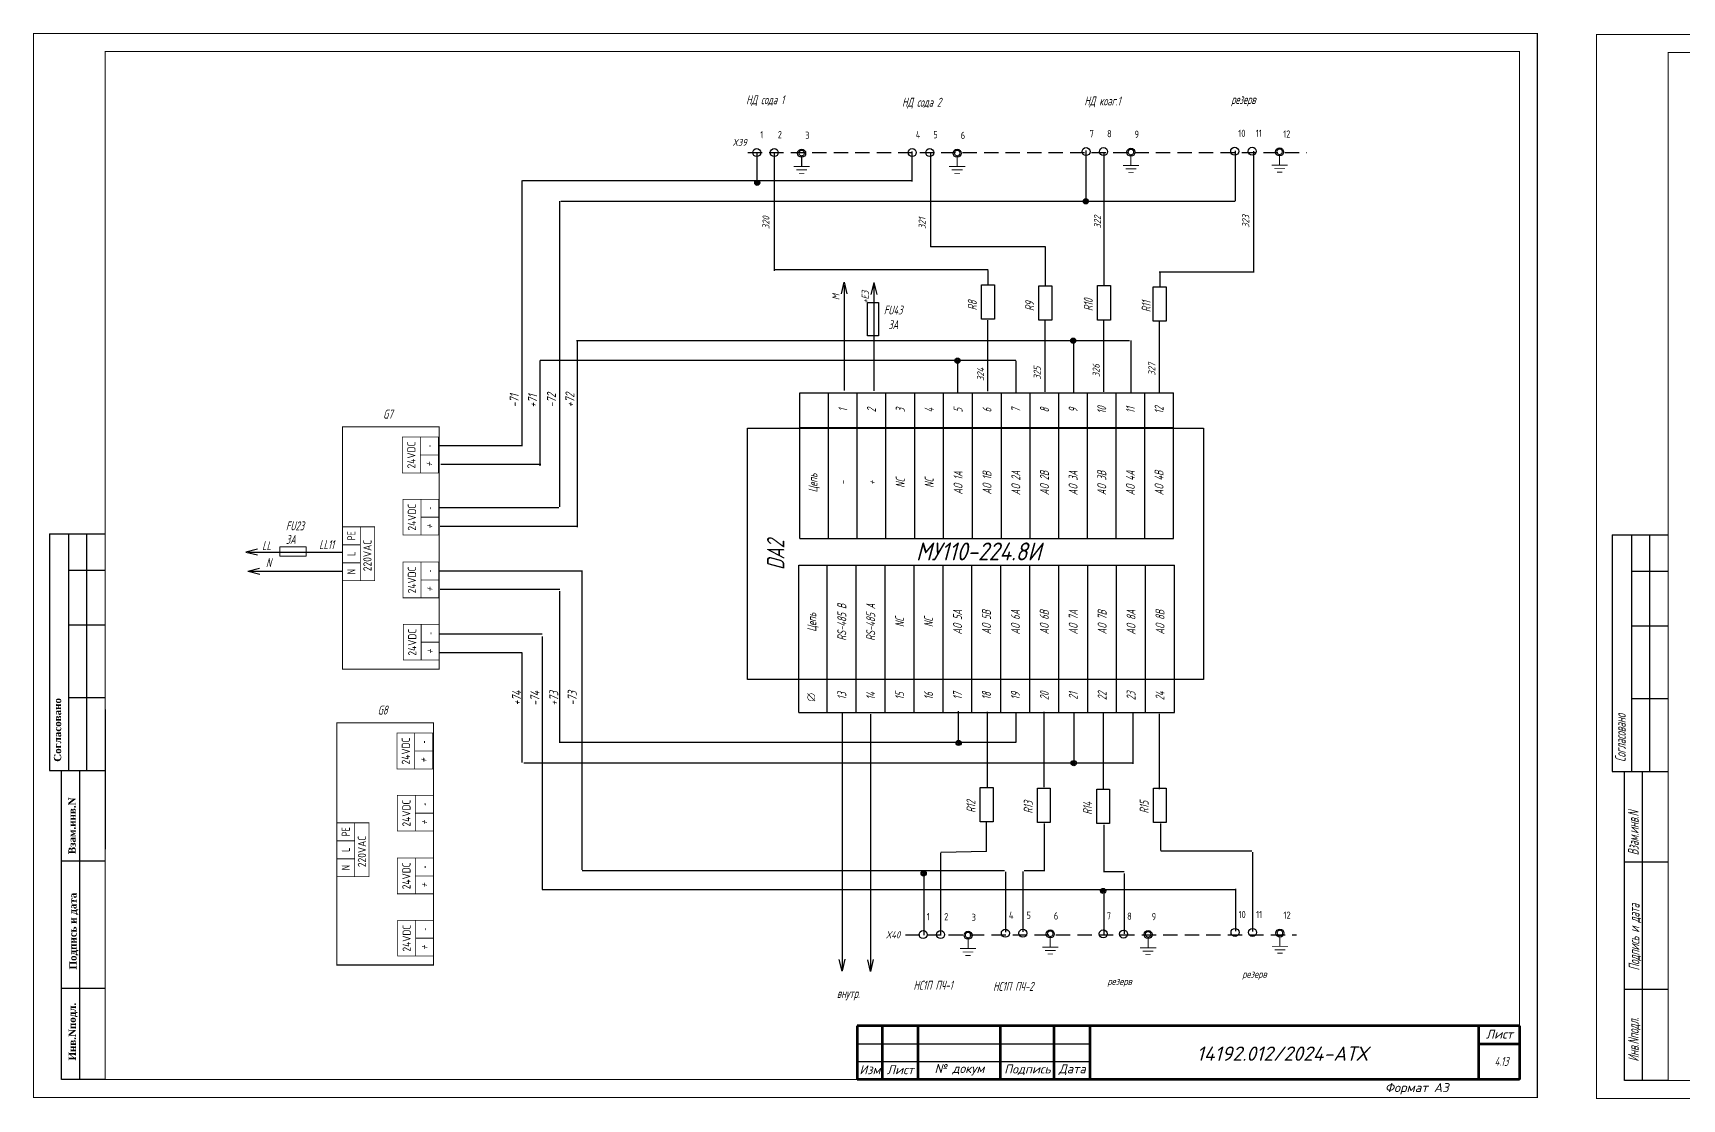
# Model space of a CAD drawing. Header units: millimetres. Extents: x 1510 to 10524, y 7125 to 13164.
# Drawn here: x 8287.2 to 8747.8, y 9976.8 to 10274.4 of the extents above; entities that cross this region are included whole.
import ezdxf
from ezdxf.enums import TextEntityAlignment as Align

# ---------------------------------------------------------------- set-up
doc = ezdxf.new("R2010")
doc.units = ezdxf.units.MM
doc.header["$LTSCALE"] = 4
doc.set_wipeout_variables(frame=1)
doc.linetypes.add('DASHED', pattern=[0.75, 0.5, -0.25])
doc.linetypes.add('SolidLine', pattern=[0])
for name, color, linetype, lineweight in [('_АК_ОФОРМЛ', 7, 'Continuous', 20), ('RAMKA', 7, 'Continuous', 25), ('SHTAMP', 7, 'SolidLine', 25), ('Основеая', 5, 'Continuous', 60), ('СХЕМА', 7, 'Continuous', 25)]:
    doc.layers.add(name, color=color, linetype=linetype, lineweight=lineweight)
for name, color, linetype in [("Contact's", 104, 'Continuous'), ('LOC', 8, 'Continuous'), ('RED_2.5mm^2', 1, 'Continuous'), ('SYMS', 7, 'Continuous'), ('Вспомогательная', 1, 'Continuous'), ('Текст', 2, 'Continuous')]:
    doc.layers.add(name, color=color, linetype=linetype)
doc.styles.add('COTES', font='cs_gost2304.shx', dxfattribs={"width": 0.75, "oblique": 15})
doc.styles.add('ISOCPEUR', font='isocpeui.ttf')
doc.styles.add('ISOCPEUR25.10.00', font='isocpeur.ttf', dxfattribs={"height": 2.5})
doc.styles.add('SC', font='wromrusc.shx', dxfattribs={"width": 0.8, "height": 2.5})
doc.styles.add('Simplex00.10.00', font='simplex.shx')
doc.styles.add('Simplex25.085.00', font='simplex.shx', dxfattribs={"width": 0.85, "oblique": 15, "height": 2.5})
doc.styles.add('Simplex25.085.15', font='', dxfattribs={"width": 0.85, "oblique": 15, "height": 2.5})
doc.styles.add('STYLE1', font='timesbd.ttf')
doc.styles.add('WD', font='romans.shx')
doc.styles.add('ГОСТ', font='isocpeur.ttf', dxfattribs={"oblique": 15})
doc.styles.add('Стиль мой-1', font='', dxfattribs={"width": 0.85, "oblique": 15, "height": 2.5})
doc.styles.get('Simplex25.085.15').set_extended_font_data('GOST type A')
doc.styles.get('Стиль мой-1').set_extended_font_data('GOST type A')
doc.linetypes.add('Modbus_LINE', pattern='A,7.5,-4,["Modbus",Standard,S=2.5,R=0,X=-1.5,Y=-1.25],-15', length=26.5)

# ---------------------------------------------------------------- blocks, each defined once
blk = doc.blocks.new('Формат А3')
at = {"color": 0, "linetype": 'Continuous', "const_width": 0.3}
for points in [[(-420, 297), (0, 297), (0, 0), (-420, 0)], [(-400, 5), (-400, 292), (-5, 292), (-5, 5)]]:
    blk.add_lwpolyline(points, close=True, dxfattribs=at)
at = {"color": 0, "linetype": 'Continuous', "style": 'Simplex00.10.00', "oblique": 15}
blk.add_text('Формат А3', height=2.5, dxfattribs=at).set_placement((-33.67, 2.75), align=Align.MIDDLE_CENTER)
blk = doc.blocks.new('WDDOT')
for radius in [0.72, 0.449, 0.223]:
    blk.add_circle((0, 0), radius)
blk = doc.blocks.new('VT0W02')
blk.add_circle((0, 0), 0.0699)
at = {"style": 'WD'}
for tag, p, width in [('INST', (0.062, 0.42), 0.7), ('LOC', (0.062, 0.25), 0.7), ('DESC1', (0.053, -0.385), 0.8)]:
    blk.add_attdef(tag, p, '', height=0.125, dxfattribs=dict(at, width=width))
at = {"style": 'WD', "flags": 1}
for tag, p, height in [('X4TERM01', (-0.07, 0), 0.0125), ('X4TERMDESC01', (-0.055, -0.023), 0.025), ('X2TERMDESC01', (-0.006, 0.029), 0.025), ('STRIPSEQ', (0, 0), 0.00125), ('X2TERM01', (0, 0.07), 0.0125), ('X1TERMDESC01', (0.039, -0.003), 0.025), ('X1TERM01', (0.07, 0), 0.0125), ('LINKTERM', (0, -0.002), 0.00125), ('X8TERM01', (0, -0.07), 0.0125), ('X8TERMDESC01', (0, -0.054), 0.025)]:
    blk.add_attdef(tag, p, '', height=height, dxfattribs=at)
at = {"linetype": 'Continuous', "style": 'WD'}
for tag, p, height, width, flags in [('WIRENO', (0.062, 0.094), 0.125, 0.8, 8), ('TAGSTRIP', (0.053, -0.229), 0.125, 0.9, 8), ('DESC2', (0.053, -0.541), 0.125, 0.8, 8), ('DESC3', (0.053, -0.698), 0.125, 0.8, 8), ('CAT', (0.213, -0.406), 0.109, 0.8, 1)]:
    blk.add_attdef(tag, p, '', height=height, dxfattribs=dict(at, width=width, flags=flags))
at = {"style": 'WD', "width": 0.7, "flags": 1}
blk.add_attdef('ASSYCODE', (0.062, -0.281), '', height=0.01, dxfattribs=at)
at = {"linetype": 'Continuous', "style": 'WD', "width": 0.8, "flags": 1}
blk.add_attdef('MFG', text='', height=0.109, dxfattribs=at).set_placement((0.088, -0.406), align=Align.RIGHT)
blk = doc.blocks.new('PE - заземление')
at = {"color": 0, "linetype": 'Continuous', "lineweight": -2, "const_width": 0.3}
blk.add_lwpolyline([(-0.75, -0.75, -1), (0.75, -0.75, -1)], format="xyb", close=True, dxfattribs=at)
at = {"color": 0, "linetype": 'Continuous', "lineweight": -2}
for points, const_width in [([(-2.25, -4.5), (2.25, -4.5)], 0.25), ([(0, -4.5), (0, -1.5)], 0.3), ([(-1.5, -5.46), (1.5, -5.46)], 0.25), ([(-0.75, -6.42), (0.75, -6.42)], 0.25)]:
    blk.add_lwpolyline(points, dxfattribs=dict(at, const_width=const_width))
at = {"color": 0, "linetype": 'Continuous', "lineweight": 9, "style": 'ISOCPEUR25.10.00', "oblique": 10, "width": 0.85, "flags": 9}
blk.add_attdef('ТИП', (0, 0), '', height=2.5, dxfattribs=at)
blk = doc.blocks.new('*T204')
at = {"color": 0, "linetype": 'ByBlock', "lineweight": -2, "ltscale": 0.2, "transparency": 16777216}
for p, q in [((0, 0), (0, 41.14)), ((0, 41.14), (104.95, 41.14)), ((8, 0), (8, 41.14)), ((16.08, 0), (16.08, 41.14)), ((24.16, 0), (24.16, 41.14)), ((32.24, 0), (32.24, 41.14)), ((40.32, 0), (40.32, 41.14)), ((48.4, 0), (48.4, 41.14)), ((56.48, 0), (56.48, 41.14)), ((64.56, 0), (64.56, 41.14)), ((72.64, 0), (72.64, 41.14)), ((80.72, 0), (80.72, 41.14)), ((88.8, 0), (88.8, 41.14)), ((96.87, 0), (96.87, 41.14)), ((104.95, 0), (104.95, 41.14)), ((0, 9.29), (40.32, 9.29))]:
    blk.add_line(p, q, dxfattribs=at)
at = {"color": 0, "lineweight": -2, "ltscale": 0.2, "transparency": 16777216}
for p, q in [((40.32, 9.29), (104.95, 9.29)), ((0, 0), (104.95, 0))]:
    blk.add_line(p, q, dxfattribs=at)
at = {"color": 0, "linetype": 'Continuous', "lineweight": -2, "ltscale": 0.2, "transparency": 16777216, "char_height": 2.5, "attachment_point": 5, "rotation": 90, "style": 'Simplex25.085.15'}
for s, insert, width in [('Цепь', (4, 25.21), 28.8496), ('RS-485 B', (12.04, 25.21), 28.8496), ('RS-485 A', (20.12, 25.21), 28.8496), ('AO 5A', (44.36, 25.21), 28.8496), ('AO 5B', (52.44, 25.21), 28.8496), ('AO 6A', (60.52, 25.21), 28.8496), ('AO 6B', (68.6, 25.21), 28.8496), ('AO 7A', (76.68, 25.21), 28.8496), ('AO 7B', (84.76, 25.21), 28.8496), ('AO 8A', (92.83, 25.21), 28.8496), ('AO 8B', (100.91, 25.21), 28.8496), ('NC', (28.2, 25.21), 28.8496), ('NC', (36.28, 25.21), 28.8496), ('13', (12.04, 4.64), 6.286), ('14', (20.12, 4.64), 6.286), ('15', (28.2, 4.64), 6.286), ('16', (36.28, 4.64), 6.286), ('17', (44.36, 4.64), 6.286), ('18', (52.44, 4.64), 6.286), ('19', (60.52, 4.64), 6.286), ('20', (68.6, 4.64), 6.286), ('21', (76.68, 4.64), 6.286), ('22', (84.76, 4.64), 6.286), ('23', (92.83, 4.64), 6.286), ('24', (100.91, 4.64), 6.286)]:
    blk.add_mtext(s, dxfattribs=dict(at, insert=insert, width=width))
blk = doc.blocks.new('Клеммное соединение')
at = {"linetype": 'Continuous'}
blk.add_wipeout([(0, -1), (-0.44, -0.9), (-0.6, -0.8), (-0.71, -0.7), (-0.8, -0.6), (-0.87, -0.5), (-0.92, -0.4), (-0.95, -0.3), (-0.98, -0.2), (-0.99, -0.1), (-0.99, 0), (-0.99, 0.1), (-0.98, 0.2), (-0.95, 0.3), (-0.92, 0.4), (-0.87, 0.5), (-0.8, 0.6), (-0.71, 0.7), (-0.6, 0.8), (-0.44, 0.9), (0, 1), (0.44, 0.9), (0.6, 0.8), (0.71, 0.7), (0.8, 0.6), (0.87, 0.5), (0.92, 0.4), (0.95, 0.3), (0.98, 0.2), (0.99, 0.1), (1, 0), (0.99, -0.1), (0.98, -0.2), (0.95, -0.3), (0.92, -0.4), (0.87, -0.5), (0.8, -0.6), (0.71, -0.7), (0.6, -0.8), (0.44, -0.9)], dxfattribs=at)
at = {"color": 0, "linetype": 'Continuous', "lineweight": -2, "const_width": 0.15}
blk.add_lwpolyline([(-1.06, -1.06), (1.06, 1.06)], dxfattribs=at)
blk.add_lwpolyline([(-1, 0, 1), (1, 0, 1)], format="xyb", close=True, dxfattribs=at)
blk = doc.blocks.new('*T205')
at = {"color": 0, "linetype": 'ByBlock', "lineweight": -2, "ltscale": 0.2, "transparency": 16777216}
for p, q in [((0, 0), (0, 40.67)), ((0, 40.67), (104.32, 40.67)), ((8, 0), (8, 40.67)), ((16, 0), (16, 40.67)), ((24, 0), (24, 40.67)), ((32.08, 0), (32.08, 40.67)), ((40.16, 0), (40.16, 40.67)), ((48.24, 0), (48.24, 40.67)), ((56.32, 0), (56.32, 40.67)), ((64.32, 0), (64.32, 40.67)), ((72.32, 0), (72.32, 40.67)), ((80.32, 0), (80.32, 40.67)), ((88.32, 0), (88.32, 40.67)), ((96.32, 0), (96.32, 40.67)), ((104.32, 0), (104.32, 40.67)), ((0, 31), (104.32, 31))]:
    blk.add_line(p, q, dxfattribs=at)
at = {"color": 0, "lineweight": -2, "ltscale": 0.2, "transparency": 16777216}
blk.add_line((0, 0), (104.32, 0), dxfattribs=at)
at = {"color": 0, "linetype": 'Continuous', "lineweight": -2, "ltscale": 0.2, "transparency": 16777216, "char_height": 2.5, "attachment_point": 5, "rotation": 90, "style": 'Simplex25.085.15'}
for s, insert, width in [('2', (20, 35.83), 6.6745), ('3', (28.04, 35.83), 6.6745), ('5', (44.2, 35.83), 6.6745), ('7', (60.32, 35.83), 6.6745), ('8', (68.32, 35.83), 6.6745), ('9', (76.32, 35.83), 6.6745), ('10', (84.32, 35.83), 6.6745), ('11', (92.32, 35.83), 6.6745), ('12', (100.32, 35.83), 6.6745), ('1', (12, 35.83), 6.6745), ('4', (36.12, 35.83), 6.6745), ('6', (52.28, 35.83), 6.6745), ('AO 1A', (44.2, 15.5), 27.9958), ('AO 1B', (52.28, 15.5), 27.9958), ('AO 2A', (60.32, 15.5), 27.9958), ('AO 2B', (68.32, 15.5), 27.9958), ('AO 3A', (76.32, 15.5), 27.9958), ('AO 3B', (84.32, 15.5), 27.9958), ('AO 4A', (92.32, 15.5), 27.9958), ('AO 4B', (100.32, 15.5), 27.9958), ('Цепь', (4, 15.5), 27.9958), ('-', (12, 15.5), 27.9958), ('+', (20, 15.5), 27.9958), ('NC', (28.04, 15.5), 27.9958), ('NC', (36.12, 15.5), 27.9958)]:
    blk.add_mtext(s, dxfattribs=dict(at, insert=insert, width=width))
blk = doc.blocks.new('PS4x145')
at = {"color": 0, "linetype": 'Continuous', "lineweight": -2}
for points, const_width in [([(-2.5, 0), (65.12, 0), (65.12, -27), (-2.5, -27)], 0.3), ([(22.15, 0), (27.15, 0), (27.15, -5), (22.15, -5)], 0.2), ([(27.15, 0), (32.15, 0), (32.15, -5), (27.15, -5)], 0.2), ([(32.2, 0), (37.2, 0), (37.2, -5), (32.2, -5)], 0.2), ([(22.2, -5), (37.2, -5), (37.2, -9), (22.2, -9)], 0.2), ([(0, -17), (10, -17), (10, -22), (0, -22)], 0.2), ([(17.38, -16.92), (27.38, -16.92), (27.38, -21.92), (17.38, -21.92)], 0.2), ([(34.9, -16.92), (44.9, -16.92), (44.9, -21.92), (34.9, -21.92)], 0.2), ([(52.25, -16.76), (62.25, -16.76), (62.25, -21.76), (52.25, -21.76)], 0.2), ([(0, -22), (5, -22), (5, -27), (0, -27)], 0.2), ([(5, -22), (10, -22), (10, -27), (5, -27)], 0.2), ([(17.38, -21.92), (22.38, -21.92), (22.38, -26.92), (17.38, -26.92)], 0.2), ([(22.38, -21.92), (27.38, -21.92), (27.38, -26.92), (22.38, -26.92)], 0.2), ([(34.9, -21.92), (39.9, -21.92), (39.9, -26.92), (34.9, -26.92)], 0.2), ([(39.9, -21.92), (44.9, -21.92), (44.9, -26.92), (39.9, -26.92)], 0.2), ([(52.25, -21.76), (57.25, -21.76), (57.25, -26.76), (52.25, -26.76)], 0.2), ([(57.25, -21.76), (62.25, -21.76), (62.25, -26.76), (57.25, -26.76)], 0.2)]:
    blk.add_lwpolyline(points, close=True, dxfattribs=dict(at, const_width=const_width))
at = {"color": 0, "linetype": 'Continuous', "lineweight": 9, "style": 'SC', "oblique": 15, "width": 0.85}
for s, p in [('+', (2.3, -24.5)), ('-', (7.3, -24.5)), ('+', (19.68, -24.42)), ('-', (24.68, -24.42)), ('+', (37.2, -24.42)), ('-', (42.2, -24.42)), ('+', (54.55, -24.26)), ('-', (59.55, -24.26))]:
    blk.add_text(s, height=2, dxfattribs=at).set_placement(p, align=Align.MIDDLE)
at = {"color": 0, "linetype": 'Continuous', "lineweight": -2, "style": 'Simplex25.085.00', "oblique": 10, "width": 0.8, "flags": 4}
blk.add_attdef('ЭЛЕМЕНТ', text='', height=2.5, dxfattribs=at).set_placement((39.01, -2.5), align=Align.MIDDLE_LEFT)
at = {"color": 0, "linetype": 'Continuous', "lineweight": 9, "style": 'ISOCPEUR25.10.00', "oblique": 10, "width": 0.85, "flags": 5}
blk.add_attdef('ТИП', text='', height=2.5, dxfattribs=at).set_placement((44.2, -2.5), align=Align.MIDDLE_LEFT)
at = {"color": 0, "linetype": 'Continuous', "lineweight": 9, "style": 'Simplex25.085.00', "width": 0.8}
for tag, flags, p in [('#(IN/VAC)', 8, (29.2, -7)), ('#(OUT/VDC)', 4, (5, -19.5)), ('#(OUT/VDC)', 4, (22.38, -19.42)), ('#(OUT/VDC)', 4, (39.9, -19.42)), ('#(OUT/VDC)', 4, (57.25, -19.26))]:
    blk.add_attdef(tag, text='', height=2.3, dxfattribs=dict(at, flags=flags)).set_placement(p, align=Align.MIDDLE)
at = {"color": 0, "linetype": 'Continuous', "lineweight": -2, "style": 'Simplex25.085.00', "width": 0.8, "flags": 4}
for p in [(5, -13.5), (22.38, -13.42), (39.9, -13.42), (57.25, -13.26)]:
    blk.add_attdef('#(A/VA)', text='', height=2.5, dxfattribs=at).set_placement(p, align=Align.MIDDLE)
at = {"layer": "Contact's", "linetype": 'Continuous', "lineweight": 9, "style": 'Simplex00.10.00', "width": 0.7, "flags": 8}
for tag, p in [('#(7/L)', (24.7, -2.5)), ('#(9/N)', (29.7, -2.5)), ('#(5/PE)', (34.7, -2.5))]:
    blk.add_attdef(tag, text='', height=2.3, dxfattribs=at).set_placement(p, align=Align.MIDDLE)
blk = doc.blocks.new('A$C73A268AF')
at = {"lineweight": 30}
for p, q in [((4.57, 157.46), (20.05, 157.46)), ((4.57, 157.46), (4.57, 91.46)), ((9.89, 157.46), (9.89, 91.46)), ((14.97, 157.46), (14.97, 91.46)), ((9.89, 147.31), (20.05, 147.31)), ((9.89, 132.08), (20.05, 132.08)), ((9.89, 111.77), (20.05, 111.77)), ((4.57, 91.46), (20.05, 91.46)), ((7.96, 5.15), (7.96, 91.46)), ((13.04, 5.15), (13.04, 91.46)), ((20.15, 66.08), (7.96, 66.08)), ((20.15, 30.54), (7.96, 30.54))]:
    blk.add_line(p, q, dxfattribs=at)
blk.add_lwpolyline([(20.15, 5.15), (7.96, 5.15)], dxfattribs=at)
at = {"layer": 'Вспомогательная', "color": 7}
for p, q in [((230.15, 15.15), (295.15, 15.15)), ((230.15, 10.15), (295.15, 10.15)), ((230.15, 5.15), (295.15, 5.15))]:
    blk.add_line(p, q, dxfattribs=at)
at = {"layer": 'Основеая', "color": 7}
for p, q in [((230.15, 20.15), (230.15, 5.15)), ((415.15, 20.15), (230.15, 20.15)), ((237.15, 20.15), (237.15, 5.15)), ((247.15, 20.15), (247.15, 5.15)), ((270.15, 20.15), (270.15, 5.15)), ((285.15, 20.15), (285.15, 5.15)), ((295.15, 20.15), (295.15, 5.15)), ((403.72, 20.15), (403.72, 5.15)), ((415.15, 20.15), (415.15, 5.15)), ((403.72, 15.15), (415.15, 15.15))]:
    blk.add_line(p, q, dxfattribs=at)
blk.add_blockref('Формат А3', (420.15, 0.15))
at = {"layer": 'RAMKA', "style": 'COTES', "oblique": 15, "width": 0.75}
for s, p in [('Согласовано', (8.35, 94.1)), ('Взам.инв.N', (11.94, 68.02)), ('Подпись и дата', (12.17, 35.86)), ('Инв.Nподл.', (11.97, 10.43))]:
    blk.add_text(s, height=3, rotation=90, dxfattribs=at).set_placement(p)
at = {"layer": 'Текст', "color": 7, "char_height": 2.5, "style": 'ГОСТ'}
for s, insert, width, attachment_point in [('{\\fISOCPEUR|b0|i0|c204|p34;Лист}', (413.32, 17.81), 11.4585, 6), ('{\\fISOCPEUR|b0|i0|c204|p34;№ докум}', (258.75, 7.88), 23, 5), ('{\\fISOCPEUR|b0|i0|c204|p34;Подпись}', (277.75, 7.88), 15, 5), ('{\\fISOCPEUR|b0|i0|c204|p34;Дата}', (290.25, 7.88), 10, 5), ('{\\fISOCPEUR|b0|i0|c204|p34;Изм}', (233.75, 7.88), 7, 5), ('{\\fISOCPEUR|b0|i0|c204|p34;Лист}', (242.25, 7.88), 10, 5)]:
    blk.add_mtext(s, dxfattribs=dict(at, insert=insert, width=width, attachment_point=attachment_point))

msp = doc.modelspace()

# ---------------------------------------------------------------- linework, layer by layer
at = {"linetype": 'DASHED', "ltscale": 2}
for p, q in [((8486.84, 10241.03), (8642.96, 10241.03)), ((8530.88, 10022.62), (8640.09, 10022.62))]:
    msp.add_line(p, q, dxfattribs=at)
at = {"color": 1, "ltscale": 0.2}
for p, q in [((8586.31, 10241.08), (8586.31, 10203.85)), ((8532.8, 10233.08), (8423.96, 10233.08)), ((8622.98, 10227.35), (8434.65, 10227.35)), ((8569.97, 10214.66), (8537.82, 10214.66)), ((8569.92, 10214.68), (8569.92, 10203.85)), ((8553.99, 10208.23), (8494.19, 10208.23)), ((8553.92, 10208.07), (8553.92, 10204.06)), ((8628.06, 10207.65), (8601.71, 10207.65)), ((8601.88, 10207.4), (8601.88, 10203.55)), ((8593.41, 10188.49), (8439.02, 10188.49)), ((8577.82, 10188.4), (8577.82, 10173.97)), ((8593.77, 10188.53), (8593.77, 10173.9)), ((8561.73, 10182.92), (8428.89, 10182.92)), ((8423.91, 10159.17), (8400.86, 10159.17)), ((8429, 10153.96), (8401.09, 10153.96)), ((8434.1, 10141.81), (8400.69, 10141.81)), ((8439.19, 10136.61), (8400.92, 10136.61)), ((8440.68, 10124.2), (8400.72, 10124.2)), ((8434.36, 10118.99), (8400.95, 10118.99)), ((8429.4, 10106.52), (8400.61, 10106.52)), ((8423.8, 10101.32), (8400.84, 10101.32)), ((8561.74, 10076.35), (8434.15, 10076.35)), ((8594.24, 10070.52), (8424.32, 10070.52)), ((8553.53, 10045.93), (8540.76, 10045.59)), ((8627.63, 10046.03), (8602.22, 10046.03)), ((8558.52, 10040.47), (8440.6, 10040.47)), ((8569.78, 10040.52), (8564.01, 10040.52)), ((8591.93, 10040.19), (8586.17, 10040.19)), ((8623.05, 10035.18), (8429.37, 10035.18))]:
    msp.add_line(p, q, dxfattribs=at)
at = {"lineweight": 30}
for p, q in [((8291.77, 10134.56), (8307.25, 10134.56)), ((8291.77, 10134.56), (8291.77, 10068.55)), ((8297.09, 10134.56), (8297.09, 10068.55)), ((8302.17, 10134.56), (8302.17, 10068.55)), ((8297.09, 10124.4), (8307.25, 10124.4)), ((8297.09, 10109.17), (8307.25, 10109.17)), ((8297.09, 10088.86), (8307.25, 10088.86)), ((8291.77, 10068.55), (8307.25, 10068.55)), ((8295.16, 9982.24), (8295.16, 10068.55)), ((8300.24, 9982.24), (8300.24, 10068.55)), ((8307.35, 10043.17), (8295.16, 10043.17)), ((8307.35, 10007.63), (8295.16, 10007.63))]:
    msp.add_line(p, q, dxfattribs=at)
at = {"linetype": 'Continuous', "ltscale": 0.6}
for points in [[(8552.13, 10204.06), (8555.7, 10204.06), (8555.7, 10194.48), (8552.13, 10194.48)], [(8568.14, 10203.85), (8571.71, 10203.85), (8571.71, 10194.27), (8568.14, 10194.27)], [(8584.52, 10203.86), (8588.09, 10203.86), (8588.09, 10194.27), (8584.52, 10194.27)], [(8600.09, 10203.56), (8603.66, 10203.56), (8603.66, 10193.97), (8600.09, 10193.97)], [(8520.24, 10199.11), (8523.34, 10199.11), (8523.34, 10189.81), (8520.24, 10189.81)], [(8551.76, 10063.79), (8555.33, 10063.79), (8555.33, 10054.21), (8551.76, 10054.21)], [(8567.76, 10063.58), (8571.33, 10063.58), (8571.33, 10054), (8567.76, 10054)], [(8584.29, 10063.25), (8587.85, 10063.25), (8587.85, 10053.67), (8584.29, 10053.67)], [(8600.13, 10063.59), (8603.7, 10063.59), (8603.7, 10054.01), (8600.13, 10054.01)]]:
    msp.add_lwpolyline(points, close=True, dxfattribs=at)
at = {"ltscale": 0.2}
msp.add_lwpolyline([(8486.79, 10164.05), (8614.12, 10164.05), (8614.12, 10093.92), (8486.79, 10093.92)], close=True, dxfattribs=at)
at = {"linetype": 'Continuous', "lineweight": -2}
msp.add_lwpolyline([(8307.35, 10085.57), (8307.35, 10046.57)], dxfattribs=at)
at = {"lineweight": 30}
msp.add_lwpolyline([(8307.35, 9982.24), (8295.16, 9982.24)], dxfattribs=at)
at = {"layer": 'RED_2.5mm^2', "linetype": 'Continuous', "ltscale": 0.2}
for p, q in [((8489.5, 10232.46), (8489.5, 10240.85)), ((8494.24, 10240.89), (8494.24, 10207.96)), ((8532.78, 10232.91), (8532.78, 10241.31)), ((8537.88, 10240.8), (8537.88, 10214.72)), ((8581.32, 10227.56), (8581.32, 10241.59)), ((8623.01, 10227.56), (8623.01, 10241.45)), ((8628.19, 10207.53), (8628.19, 10241.42)), ((8423.86, 10159.03), (8423.86, 10233.18)), ((8434.34, 10142.1), (8434.34, 10227.42)), ((8513.74, 10203.98), (8513.74, 10174.63)), ((8522.06, 10204.3), (8522.06, 10174.48)), ((8553.87, 10174.39), (8553.87, 10194.24)), ((8569.88, 10174.18), (8569.88, 10194.03)), ((8586.26, 10174.18), (8586.26, 10194.03)), ((8601.83, 10173.88), (8601.83, 10193.73)), ((8439.32, 10136.46), (8439.32, 10188.51)), ((8428.83, 10153.52), (8428.83, 10183.01)), ((8545.45, 10182.86), (8545.45, 10173.91)), ((8561.69, 10182.86), (8561.69, 10174.1)), ((8347.3, 10129.46), (8373.53, 10129.46)), ((8347.39, 10124.15), (8373.73, 10124.15)), ((8440.6, 10040.82), (8440.6, 10124.17)), ((8434.34, 10076.33), (8434.34, 10118.59)), ((8429.48, 10035.31), (8429.48, 10105.9)), ((8423.86, 10070.72), (8423.86, 10101.39)), ((8545.7, 10076.34), (8545.7, 10085.11)), ((8553.79, 10063.89), (8553.79, 10084.93)), ((8561.7, 10084.74), (8561.7, 10076.34)), ((8569.63, 10063.82), (8569.63, 10084.86)), ((8577.88, 10084.53), (8577.88, 10070.41)), ((8586.18, 10063.47), (8586.18, 10084.46)), ((8594.42, 10070.36), (8594.42, 10084.82)), ((8601.8, 10063.33), (8601.8, 10084.31)), ((8553.55, 10045.92), (8553.55, 10054.24)), ((8569.71, 10040.5), (8569.71, 10053.68)), ((8586.28, 10053.38), (8586.28, 10040.19)), ((8602.13, 10053.69), (8602.13, 10046.16)), ((8540.69, 10045.49), (8540.69, 10022.56)), ((8627.84, 10045.75), (8627.84, 10023.58)), ((8558.79, 10040.23), (8558.79, 10023.38)), ((8563.66, 10040.32), (8563.66, 10023.47)), ((8535.97, 10039.89), (8535.97, 10022.54)), ((8591.93, 10039.76), (8591.93, 10022.91)), ((8586.27, 10034.85), (8586.27, 10022.78)), ((8623.15, 10023.68), (8623.15, 10035.44))]:
    msp.add_line(p, q, dxfattribs=at)
at = {"layer": 'RED_2.5mm^2', "color": 6, "linetype": 'Modbus_LINE', "ltscale": 0.2}
for p, q in [((8513.25, 10012.92), (8513.25, 10084.45)), ((8521.17, 10012.76), (8521.17, 10084.22))]:
    msp.add_line(p, q, dxfattribs=at)
at = {"layer": 'SYMS', "linetype": 'Continuous', "ltscale": 0.2}
for p, q in [((8513.69, 10204.81), (8512.89, 10201.55)), ((8513.72, 10204.85), (8514.54, 10201.58)), ((8522.01, 10204.67), (8521.21, 10201.4)), ((8522.04, 10204.7), (8522.85, 10201.43)), ((8346.61, 10129.53), (8349.88, 10130.35)), ((8346.64, 10129.5), (8349.91, 10128.7)), ((8347.23, 10124.19), (8350.5, 10125)), ((8347.27, 10124.15), (8350.54, 10123.36))]:
    msp.add_line(p, q, dxfattribs=at)
at = {"layer": 'SYMS', "color": 6, "linetype": 'Continuous', "ltscale": 0.2}
for p, q in [((8513.21, 10012.52), (8512.4, 10015.79)), ((8513.25, 10012.56), (8514.04, 10015.83)), ((8521.13, 10012.39), (8520.32, 10015.66)), ((8521.16, 10012.43), (8521.96, 10015.7))]:
    msp.add_line(p, q, dxfattribs=at)
at = {"layer": 'Вспомогательная', "color": 7}
for p, q in [((8517.35, 9992.24), (8582.35, 9992.24)), ((8517.35, 9987.24), (8582.35, 9987.24)), ((8517.35, 9982.24), (8582.35, 9982.24))]:
    msp.add_line(p, q, dxfattribs=at)
at = {"layer": 'Основеая', "color": 7}
for p, q in [((8517.35, 9997.24), (8517.35, 9982.24)), ((8702.35, 9997.24), (8517.35, 9997.24)), ((8524.35, 9997.24), (8524.35, 9982.24)), ((8534.35, 9997.24), (8534.35, 9982.24)), ((8557.35, 9997.24), (8557.35, 9982.24)), ((8572.35, 9997.24), (8572.35, 9982.24)), ((8582.35, 9997.24), (8582.35, 9982.24)), ((8690.92, 9997.24), (8690.92, 9982.24)), ((8702.35, 9997.24), (8702.35, 9982.24)), ((8690.92, 9992.24), (8702.35, 9992.24)), ((8702.35, 9982.24), (8517.35, 9982.24))]:
    msp.add_line(p, q, dxfattribs=at)
at = {"layer": 'СХЕМА', "color": 7, "linetype": 'Continuous', "lineweight": 20, "ltscale": 30}
msp.add_lwpolyline([(8363.49, 10130.93), (8363.49, 10128.35), (8356.17, 10128.35), (8356.17, 10130.93)], close=True, dxfattribs=at)

# ---------------------------------------------------------------- block references
for name, p in [('Формат А3', (8707.35, 9977.24)), ('PE - заземление', (8501.88, 10241.62)), ('PE - заземление', (8545.31, 10241.62)), ('PE - заземление', (8593.85, 10241.9)), ('PE - заземление', (8635.37, 10241.99)), ('*T205', (8501.37, 10133.26)), ('*T204', (8501.05, 10084.67)), ('PE - заземление', (8548.35, 10023.31)), ('PE - заземление', (8571.32, 10023.69)), ('PE - заземление', (8598.64, 10023.51)), ('PE - заземление', (8635.46, 10023.91))]:
    msp.add_blockref(name, p)
at = {"ltscale": 1.2}
msp.add_blockref('A$C73A268AF', (8723.71, 9976.8), dxfattribs=at)
at = {"linetype": 'Continuous', "ltscale": 0.2}
ref = msp.add_blockref('PS4x145', (8373.61, 10099.33), dxfattribs=dict(at, rotation=90))
ref.add_attrib('#(IN/VAC)', '220VAC', dxfattribs={"color": 0, "linetype": 'Continuous', "lineweight": 9, "height": 2.3, "rotation": 90, "style": 'Simplex25.085.00', "width": 0.8, "flags": 8}).set_placement((8380.61, 10128.53), align=Align.MIDDLE)
ref.add_attrib('#(7/L)', 'N', dxfattribs={"layer": "Contact's", "linetype": 'Continuous', "lineweight": 9, "height": 2.3, "rotation": 90, "style": 'Simplex00.10.00', "width": 0.7, "flags": 8}).set_placement((8376.11, 10124.03), align=Align.MIDDLE)
ref.add_attrib('#(9/N)', 'L', dxfattribs={"layer": "Contact's", "linetype": 'Continuous', "lineweight": 9, "height": 2.3, "rotation": 90, "style": 'Simplex00.10.00', "width": 0.7, "flags": 8}).set_placement((8376.11, 10129.03), align=Align.MIDDLE)
ref.add_attrib('#(5/PE)', 'PE', dxfattribs={"layer": "Contact's", "linetype": 'Continuous', "lineweight": 9, "height": 2.3, "rotation": 90, "style": 'Simplex00.10.00', "width": 0.7, "flags": 8}).set_placement((8376.11, 10134.03), align=Align.MIDDLE)
ref.add_attrib('#(OUT/VDC)', '24VDC', dxfattribs={"color": 0, "linetype": 'Continuous', "lineweight": 9, "height": 2.3, "rotation": 90, "style": 'Simplex25.085.00', "width": 0.8, "flags": 4}).set_placement((8393.11, 10104.33), align=Align.MIDDLE)
ref.add_attrib('#(OUT/VDC)', '24VDC', dxfattribs={"color": 0, "linetype": 'Continuous', "lineweight": 9, "height": 2.3, "rotation": 90, "style": 'Simplex25.085.00', "width": 0.8, "flags": 4}).set_placement((8393.03, 10121.71), align=Align.MIDDLE)
ref.add_attrib('#(OUT/VDC)', '24VDC', dxfattribs={"color": 0, "linetype": 'Continuous', "lineweight": 9, "height": 2.3, "rotation": 90, "style": 'Simplex25.085.00', "width": 0.8, "flags": 4}).set_placement((8393.03, 10139.23), align=Align.MIDDLE)
ref.add_attrib('#(OUT/VDC)', '24VDC', dxfattribs={"color": 0, "linetype": 'Continuous', "lineweight": 9, "height": 2.3, "rotation": 90, "style": 'Simplex25.085.00', "width": 0.8, "flags": 4}).set_placement((8392.87, 10156.58), align=Align.MIDDLE)
ref = msp.add_blockref('PS4x145', (8372.07, 10016.7), dxfattribs=dict(at, rotation=90))
ref.add_attrib('#(IN/VAC)', '220VAC', dxfattribs={"color": 0, "linetype": 'Continuous', "lineweight": 9, "height": 2.3, "rotation": 90, "style": 'Simplex25.085.00', "width": 0.8, "flags": 8}).set_placement((8379.07, 10045.91), align=Align.MIDDLE)
ref.add_attrib('#(7/L)', 'N', dxfattribs={"layer": "Contact's", "linetype": 'Continuous', "lineweight": 9, "height": 2.3, "rotation": 90, "style": 'Simplex00.10.00', "width": 0.7, "flags": 8}).set_placement((8374.57, 10041.41), align=Align.MIDDLE)
ref.add_attrib('#(9/N)', 'L', dxfattribs={"layer": "Contact's", "linetype": 'Continuous', "lineweight": 9, "height": 2.3, "rotation": 90, "style": 'Simplex00.10.00', "width": 0.7, "flags": 8}).set_placement((8374.57, 10046.41), align=Align.MIDDLE)
ref.add_attrib('#(5/PE)', 'PE', dxfattribs={"layer": "Contact's", "linetype": 'Continuous', "lineweight": 9, "height": 2.3, "rotation": 90, "style": 'Simplex00.10.00', "width": 0.7, "flags": 8}).set_placement((8374.57, 10051.41), align=Align.MIDDLE)
ref.add_attrib('#(OUT/VDC)', '24VDC', dxfattribs={"color": 0, "linetype": 'Continuous', "lineweight": 9, "height": 2.3, "rotation": 90, "style": 'Simplex25.085.00', "width": 0.8, "flags": 4}).set_placement((8391.57, 10021.7), align=Align.MIDDLE)
ref.add_attrib('#(OUT/VDC)', '24VDC', dxfattribs={"color": 0, "linetype": 'Continuous', "lineweight": 9, "height": 2.3, "rotation": 90, "style": 'Simplex25.085.00', "width": 0.8, "flags": 4}).set_placement((8391.49, 10039.09), align=Align.MIDDLE)
ref.add_attrib('#(OUT/VDC)', '24VDC', dxfattribs={"color": 0, "linetype": 'Continuous', "lineweight": 9, "height": 2.3, "rotation": 90, "style": 'Simplex25.085.00', "width": 0.8, "flags": 4}).set_placement((8391.49, 10056.61), align=Align.MIDDLE)
ref.add_attrib('#(OUT/VDC)', '24VDC', dxfattribs={"color": 0, "linetype": 'Continuous', "lineweight": 9, "height": 2.3, "rotation": 90, "style": 'Simplex25.085.00', "width": 0.8, "flags": 4}).set_placement((8391.33, 10073.96), align=Align.MIDDLE)
at = {"layer": 'SYMS', "linetype": 'Continuous', "ltscale": 0.2}
ref = msp.add_blockref('VT0W02', (8622.82, 10241.38), dxfattribs=dict(at, xscale=16, yscale=16, zscale=16))
ref.add_attrib('LOC', '10', (8623.82, 10245.38), dxfattribs={"layer": 'LOC', "height": 2, "style": 'WD', "width": 0.7})
ref = msp.add_blockref('VT0W02', (8627.71, 10241.38), dxfattribs=dict(at, xscale=16, yscale=16, zscale=16))
ref.add_attrib('LOC', '11', (8628.71, 10245.38), dxfattribs={"layer": 'LOC', "height": 2, "style": 'WD', "width": 0.7})
ref = msp.add_blockref('VT0W02', (8489.33, 10241.01), dxfattribs=dict(at, xscale=16, yscale=16, zscale=16))
ref.add_attrib('LOC', '1', (8490.33, 10245.01), dxfattribs={"layer": 'LOC', "height": 2, "style": 'WD', "width": 0.7})
ref = msp.add_blockref('VT0W02', (8494.22, 10241.01), dxfattribs=dict(at, xscale=16, yscale=16, zscale=16))
ref.add_attrib('LOC', '2', (8495.22, 10245.01), dxfattribs={"layer": 'LOC', "height": 2, "style": 'WD', "width": 0.7})
ref = msp.add_blockref('VT0W02', (8501.88, 10240.83), dxfattribs=dict(at, xscale=16, yscale=16, zscale=16))
ref.add_attrib('LOC', '3', (8502.88, 10244.83), dxfattribs={"layer": 'LOC', "height": 2, "style": 'WD', "width": 0.7})
ref = msp.add_blockref('VT0W02', (8532.76, 10241.01), dxfattribs=dict(at, xscale=16, yscale=16, zscale=16))
ref.add_attrib('LOC', '4', (8533.76, 10245.01), dxfattribs={"layer": 'LOC', "height": 2, "style": 'WD', "width": 0.7})
ref = msp.add_blockref('VT0W02', (8537.65, 10241.01), dxfattribs=dict(at, xscale=16, yscale=16, zscale=16))
ref.add_attrib('LOC', '5', (8538.65, 10245.01), dxfattribs={"layer": 'LOC', "height": 2, "style": 'WD', "width": 0.7})
ref = msp.add_blockref('VT0W02', (8545.31, 10240.82), dxfattribs=dict(at, xscale=16, yscale=16, zscale=16))
ref.add_attrib('LOC', '6', (8546.31, 10244.82), dxfattribs={"layer": 'LOC', "height": 2, "style": 'WD', "width": 0.7})
ref = msp.add_blockref('VT0W02', (8581.3, 10241.29), dxfattribs=dict(at, xscale=16, yscale=16, zscale=16))
ref.add_attrib('LOC', '7', (8582.3, 10245.29), dxfattribs={"layer": 'LOC', "height": 2, "style": 'WD', "width": 0.7})
ref = msp.add_blockref('VT0W02', (8586.19, 10241.29), dxfattribs=dict(at, xscale=16, yscale=16, zscale=16))
ref.add_attrib('LOC', '8', (8587.19, 10245.29), dxfattribs={"layer": 'LOC', "height": 2, "style": 'WD', "width": 0.7})
ref = msp.add_blockref('VT0W02', (8593.85, 10241.11), dxfattribs=dict(at, xscale=16, yscale=16, zscale=16))
ref.add_attrib('LOC', '9', (8594.85, 10245.11), dxfattribs={"layer": 'LOC', "height": 2, "style": 'WD', "width": 0.7})
ref = msp.add_blockref('VT0W02', (8635.37, 10241.19), dxfattribs=dict(at, xscale=16, yscale=16, zscale=16))
ref.add_attrib('LOC', '12', (8636.37, 10245.19), dxfattribs={"layer": 'LOC', "height": 2, "style": 'WD', "width": 0.7})
for p, rotation in [((8489.48, 10232.57), 180), ((8581.23, 10227.39), 180), ((8577.74, 10188.5), 180), ((8545.4, 10182.91), 180), ((8545.72, 10076.22), 90), ((8577.85, 10070.56), 90), ((8535.95, 10039.81), 180), ((8586.08, 10034.88), 90)]:
    msp.add_blockref('WDDOT', p, dxfattribs=dict(at, rotation=rotation))
ref = msp.add_blockref('VT0W02', (8535.8, 10022.69), dxfattribs=dict(at, xscale=16, yscale=16, zscale=16))
ref.add_attrib('LOC', '1', (8536.8, 10026.69), dxfattribs={"layer": 'LOC', "height": 2, "style": 'WD', "width": 0.7})
ref = msp.add_blockref('VT0W02', (8540.69, 10022.69), dxfattribs=dict(at, xscale=16, yscale=16, zscale=16))
ref.add_attrib('LOC', '2', (8541.69, 10026.69), dxfattribs={"layer": 'LOC', "height": 2, "style": 'WD', "width": 0.7})
ref = msp.add_blockref('VT0W02', (8548.35, 10022.51), dxfattribs=dict(at, xscale=16, yscale=16, zscale=16))
ref.add_attrib('LOC', '3', (8549.35, 10026.51), dxfattribs={"layer": 'LOC', "height": 2, "style": 'WD', "width": 0.7})
ref = msp.add_blockref('VT0W02', (8558.77, 10023.08), dxfattribs=dict(at, xscale=16, yscale=16, zscale=16))
ref.add_attrib('LOC', '4', (8559.77, 10027.08), dxfattribs={"layer": 'LOC', "height": 2, "style": 'WD', "width": 0.7})
ref = msp.add_blockref('VT0W02', (8563.66, 10023.08), dxfattribs=dict(at, xscale=16, yscale=16, zscale=16))
ref.add_attrib('LOC', '5', (8564.66, 10027.08), dxfattribs={"layer": 'LOC', "height": 2, "style": 'WD', "width": 0.7})
ref = msp.add_blockref('VT0W02', (8571.32, 10022.89), dxfattribs=dict(at, xscale=16, yscale=16, zscale=16))
ref.add_attrib('LOC', '6', (8572.32, 10026.89), dxfattribs={"layer": 'LOC', "height": 2, "style": 'WD', "width": 0.7})
ref = msp.add_blockref('VT0W02', (8586.09, 10022.9), dxfattribs=dict(at, xscale=16, yscale=16, zscale=16))
ref.add_attrib('LOC', '7', (8587.09, 10026.9), dxfattribs={"layer": 'LOC', "height": 2, "style": 'WD', "width": 0.7})
ref = msp.add_blockref('VT0W02', (8591.78, 10022.84), dxfattribs=dict(at, xscale=16, yscale=16, zscale=16))
ref.add_attrib('LOC', '8', (8592.78, 10026.84), dxfattribs={"layer": 'LOC', "height": 2, "style": 'WD', "width": 0.7})
ref = msp.add_blockref('VT0W02', (8598.64, 10022.72), dxfattribs=dict(at, xscale=16, yscale=16, zscale=16))
ref.add_attrib('LOC', '9', (8599.64, 10026.72), dxfattribs={"layer": 'LOC', "height": 2, "style": 'WD', "width": 0.7})
ref = msp.add_blockref('VT0W02', (8622.91, 10023.3), dxfattribs=dict(at, xscale=16, yscale=16, zscale=16))
ref.add_attrib('LOC', '10', (8623.91, 10027.3), dxfattribs={"layer": 'LOC', "height": 2, "style": 'WD', "width": 0.7})
ref = msp.add_blockref('VT0W02', (8627.8, 10023.3), dxfattribs=dict(at, xscale=16, yscale=16, zscale=16))
ref.add_attrib('LOC', '11', (8628.8, 10027.3), dxfattribs={"layer": 'LOC', "height": 2, "style": 'WD', "width": 0.7})
ref = msp.add_blockref('VT0W02', (8635.46, 10023.12), dxfattribs=dict(at, xscale=16, yscale=16, zscale=16))
ref.add_attrib('LOC', '12', (8636.46, 10027.12), dxfattribs={"layer": 'LOC', "height": 2, "style": 'WD', "width": 0.7})

# ---------------------------------------------------------------- texts
at = {"style": 'Simplex25.085.15', "oblique": 15}
for s, height, width, p in [('НД сода 1', 2.5, 0.85, (8486.37, 10254.5)), ('НД коаг.1', 2.5, 0.85, (8580.83, 10254.17)), ('резерв', 2.5, 0.85, (8621.84, 10254.57)), ('НД сода 2', 2.5, 0.85, (8529.91, 10253.81)), ('X39', 1.961, 1.083459, (8482.53, 10242.87)), ('FU43', 2.5, 0.85, (8524.82, 10195.8)), ('G7', 2.5, 0.85, (8385, 10166.75)), ('FU23', 2.5, 0.85, (8357.83, 10135.55)), ('3А', 2.5, 0.85, (8357.81, 10131.77)), ('G8', 2.5, 0.85, (8383.46, 10084.13)), ('X40', 1.961, 1.083459, (8525.39, 10021.66)), ('НС1П ПЧ-1', 2.5, 0.85, (8533.12, 10007.31)), ('НС1П ПЧ-2', 2.5, 0.85, (8555.34, 10006.99)), ('резерв', 1.961, 1.083459, (8587.27, 10008.65)), ('резерв', 1.961, 1.083459, (8624.94, 10010.67)), ('внутр.', 2.5, 0.85, (8511.72, 10005.02))]:
    msp.add_text(s, height=height, dxfattribs=dict(at, width=width)).set_placement(p)
for s, height, width, p in [('320', 1.961, 1.083459, (8492.89, 10219.66)), ('321', 1.961, 1.083459, (8536.49, 10219.66)), ('322', 1.961, 1.083459, (8585.47, 10219.84)), ('323', 1.961, 1.083459, (8626.87, 10220.01)), ('M', 1.96, 1.083459, (8512.39, 10199.84)), ('+E3', 1.961, 1.083459, (8520.61, 10198.84)), ('324', 1.961, 1.083459, (8552.84, 10177.25)), ('325', 1.961, 1.083459, (8568.63, 10177.66)), ('326', 1.961, 1.083459, (8585.11, 10178.34)), ('327', 1.961, 1.083459, (8600.64, 10178.75)), ('DA2', 4.83, 0.879985, (8497.04, 10124.47))]:
    msp.add_text(s, height=height, rotation=90, dxfattribs=dict(at, width=width)).set_placement(p)
at = {"color": 7, "style": 'Simplex25.085.15', "oblique": 15, "width": 1.083459}
msp.add_text('МУ110-224.8И', height=5, dxfattribs=at).set_placement((8533.83, 10127.16))
at = {"color": 0, "lineweight": 25, "ltscale": 0.5, "style": 'STYLE1', "oblique": 1}
for s, height, p in [('Согласовано', 2.0309, (8295.07, 10070.93)), ('Взам.инв.N', 2.031, (8299.14, 10045.12)), ('Подпись и дата', 2.0309, (8299.37, 10012.95)), ('Инв.Nподл.', 2.031, (8299.17, 9987.52))]:
    msp.add_text(s, height=height, rotation=90, dxfattribs=at).set_placement(p)
at = {"color": 7, "lineweight": 25, "insert": (8695.4, 9988.55), "char_height": 2.5, "attachment_point": 1, "style": 'Стиль мой-1'}
msp.add_mtext_dynamic_manual_height_columns('4.13', width=5.3031, gutter_width=12.5, heights=[2.85], dxfattribs=at)
at = {"layer": '_АК_ОФОРМЛ', "color": 7, "char_height": 2.5, "width": 4.127, "attachment_point": 5, "style": 'Simplex25.085.15'}
for s, insert in [('LL', (8352.43, 10131.28)), ('LL11', (8369.2, 10131.57)), ('N', (8352.99, 10126.55))]:
    msp.add_mtext(s, dxfattribs=dict(at, insert=insert))
at = {"layer": 'SHTAMP', "color": 0, "style": 'ISOCPEUR'}
msp.add_text('14192.012/2024-АТХ', height=4, dxfattribs=at).set_placement((8636.05, 9987.46), align=Align.CENTER)
at = {"layer": 'SYMS', "linetype": 'Continuous', "char_height": 2.5, "attachment_point": 1, "rotation": 90}
for s, insert, width in [('{\\fGOST type A|b0|i0|c0|p34;\\Q15;\\W0.85;\\C7;R\\fGOST type A|b0|i0|c204|p34;8}', (8548.29, 10196.97), 5.071), ('{\\fGOST type A|b0|i0|c0|p34;\\Q15;\\W0.85;\\C7;R\\fGOST type A|b0|i0|c204|p34;9}', (8564.3, 10196.76), 5.071), ('{\\fGOST type A|b0|i0|c0|p34;\\Q15;\\W0.85;\\C7;R\\fGOST type A|b0|i0|c204|p34;10}', (8580.68, 10196.76), 5.071), ('{\\fGOST type A|b0|i0|c0|p34;\\Q15;\\W0.85;\\C7;R\\fGOST type A|b0|i0|c204|p34;11}', (8596.86, 10196.45), 5.071), ('{\\Fsimplex|c204;\\Q15;\\W0.75;\\C0;-71}', (8420.36, 10169.87), 8.5407), ('{\\Fsimplex|c204;\\Q15;\\W0.75;\\C0;+71}', (8425.48, 10169.77), 8.5407), ('{\\Fsimplex|c204;\\Q15;\\W0.75;\\C0;-72}', (8430.75, 10169.82), 8.5407), ('{\\Fsimplex|c204;\\Q15;\\W0.75;\\C0;+72}', (8435.91, 10169.86), 8.5407), ('{\\Fsimplex|c204;\\Q15;\\W0.75;\\C0;+74}', (8421.01, 10086.63), 8.5407), ('{\\Fsimplex|c204;\\Q15;\\W0.75;\\C0;-74}', (8426.12, 10086.53), 8.5407), ('{\\Fsimplex|c204;\\Q15;\\W0.75;\\C0;+73}', (8431.4, 10086.58), 8.5407), ('{\\Fsimplex|c204;\\Q15;\\W0.75;\\C0;-73}', (8436.56, 10086.62), 8.5407), ('{\\fGOST type A|b0|i0|c0|p34;\\Q15;\\W0.85;\\C7;R\\fGOST type A|b0|i0|c204|p34;12}', (8547.91, 10056.7), 5.071), ('{\\fGOST type A|b0|i0|c0|p34;\\Q15;\\W0.85;\\C7;R\\fGOST type A|b0|i0|c204|p34;13}', (8563.92, 10056.49), 5.071), ('{\\fGOST type A|b0|i0|c0|p34;\\Q15;\\W0.85;\\C7;R\\fGOST type A|b0|i0|c204|p34;14}', (8580.44, 10056.16), 5.071), ('{\\fGOST type A|b0|i0|c0|p34;\\Q15;\\W0.85;\\C7;R\\fGOST type A|b0|i0|c204|p34;15}', (8596.29, 10056.5), 5.071)]:
    msp.add_mtext(s, dxfattribs=dict(at, insert=insert, width=width))
at = {"layer": 'SYMS', "linetype": 'Continuous', "insert": (8526.07, 10194.21), "char_height": 2.5, "width": 8.7482, "attachment_point": 1}
msp.add_mtext('{\\fGOST type A|b0|i0|c0|p34;\\Q15;\\W0.85;\\C7;3\\fGOST type A|b0|i0|c204|p34;А}', dxfattribs=at)
at = {"layer": 'Текст', "color": 7, "char_height": 2.5, "style": 'ГОСТ'}
for s, insert, width, attachment_point in [('{\\fISOCPEUR|b0|i0|c204|p34;Лист}', (8700.52, 9994.91), 11.4585, 6), ('{\\fISOCPEUR|b0|i0|c204|p34;Изм}', (8520.95, 9984.97), 7, 5), ('{\\fISOCPEUR|b0|i0|c204|p34;Лист}', (8529.45, 9984.97), 10, 5), ('{\\fISOCPEUR|b0|i0|c204|p34;№ докум}', (8545.95, 9984.97), 23, 5), ('{\\fISOCPEUR|b0|i0|c204|p34;Подпись}', (8564.95, 9984.97), 15, 5), ('{\\fISOCPEUR|b0|i0|c204|p34;Дата}', (8577.45, 9984.97), 10, 5)]:
    msp.add_mtext(s, dxfattribs=dict(at, insert=insert, width=width, attachment_point=attachment_point))

# ---------------------------------------------------------------- next in the draw order: block references
at = {"rotation": 90}
msp.add_blockref('Клеммное соединение', (8504.57, 10088.95), dxfattribs=at)

doc.saveas('drawing.dxf')
